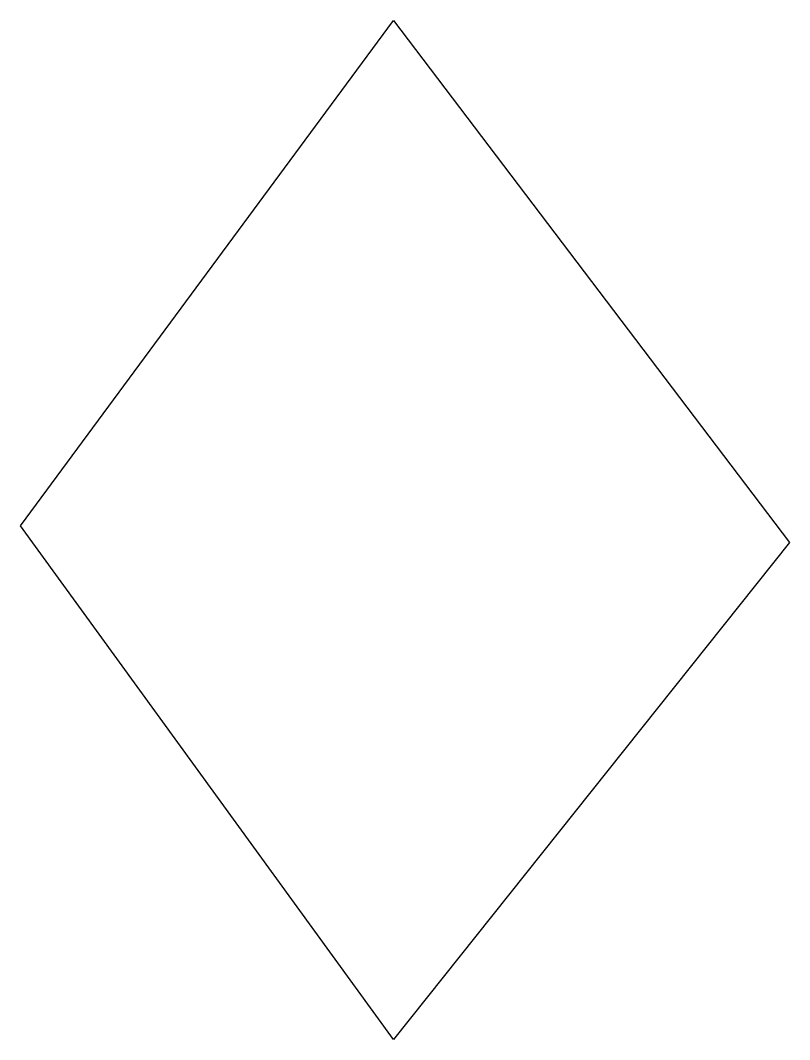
# Model space of a CAD drawing. Extents: x 0.05 to 1.41, y 0.02 to 1.82.
import ezdxf

# ---------------------------------------------------------------- set-up
doc = ezdxf.new("R2010")
doc.units = 0
doc.layers.add('CARD_DIAMOND', color=7, linetype='CONTINUOUS')

msp = doc.modelspace()

# ---------------------------------------------------------------- linework, layer by layer
at = {"layer": 'CARD_DIAMOND'}
msp.add_polyline3d([(0.7091, 0.023, 5.4529), (0.053, 0.927, 5.4529), (0.7091, 1.8164, 5.4529), (1.4062, 0.8979, 5.4529)], close=True, dxfattribs=at)

doc.saveas('drawing.dxf')
